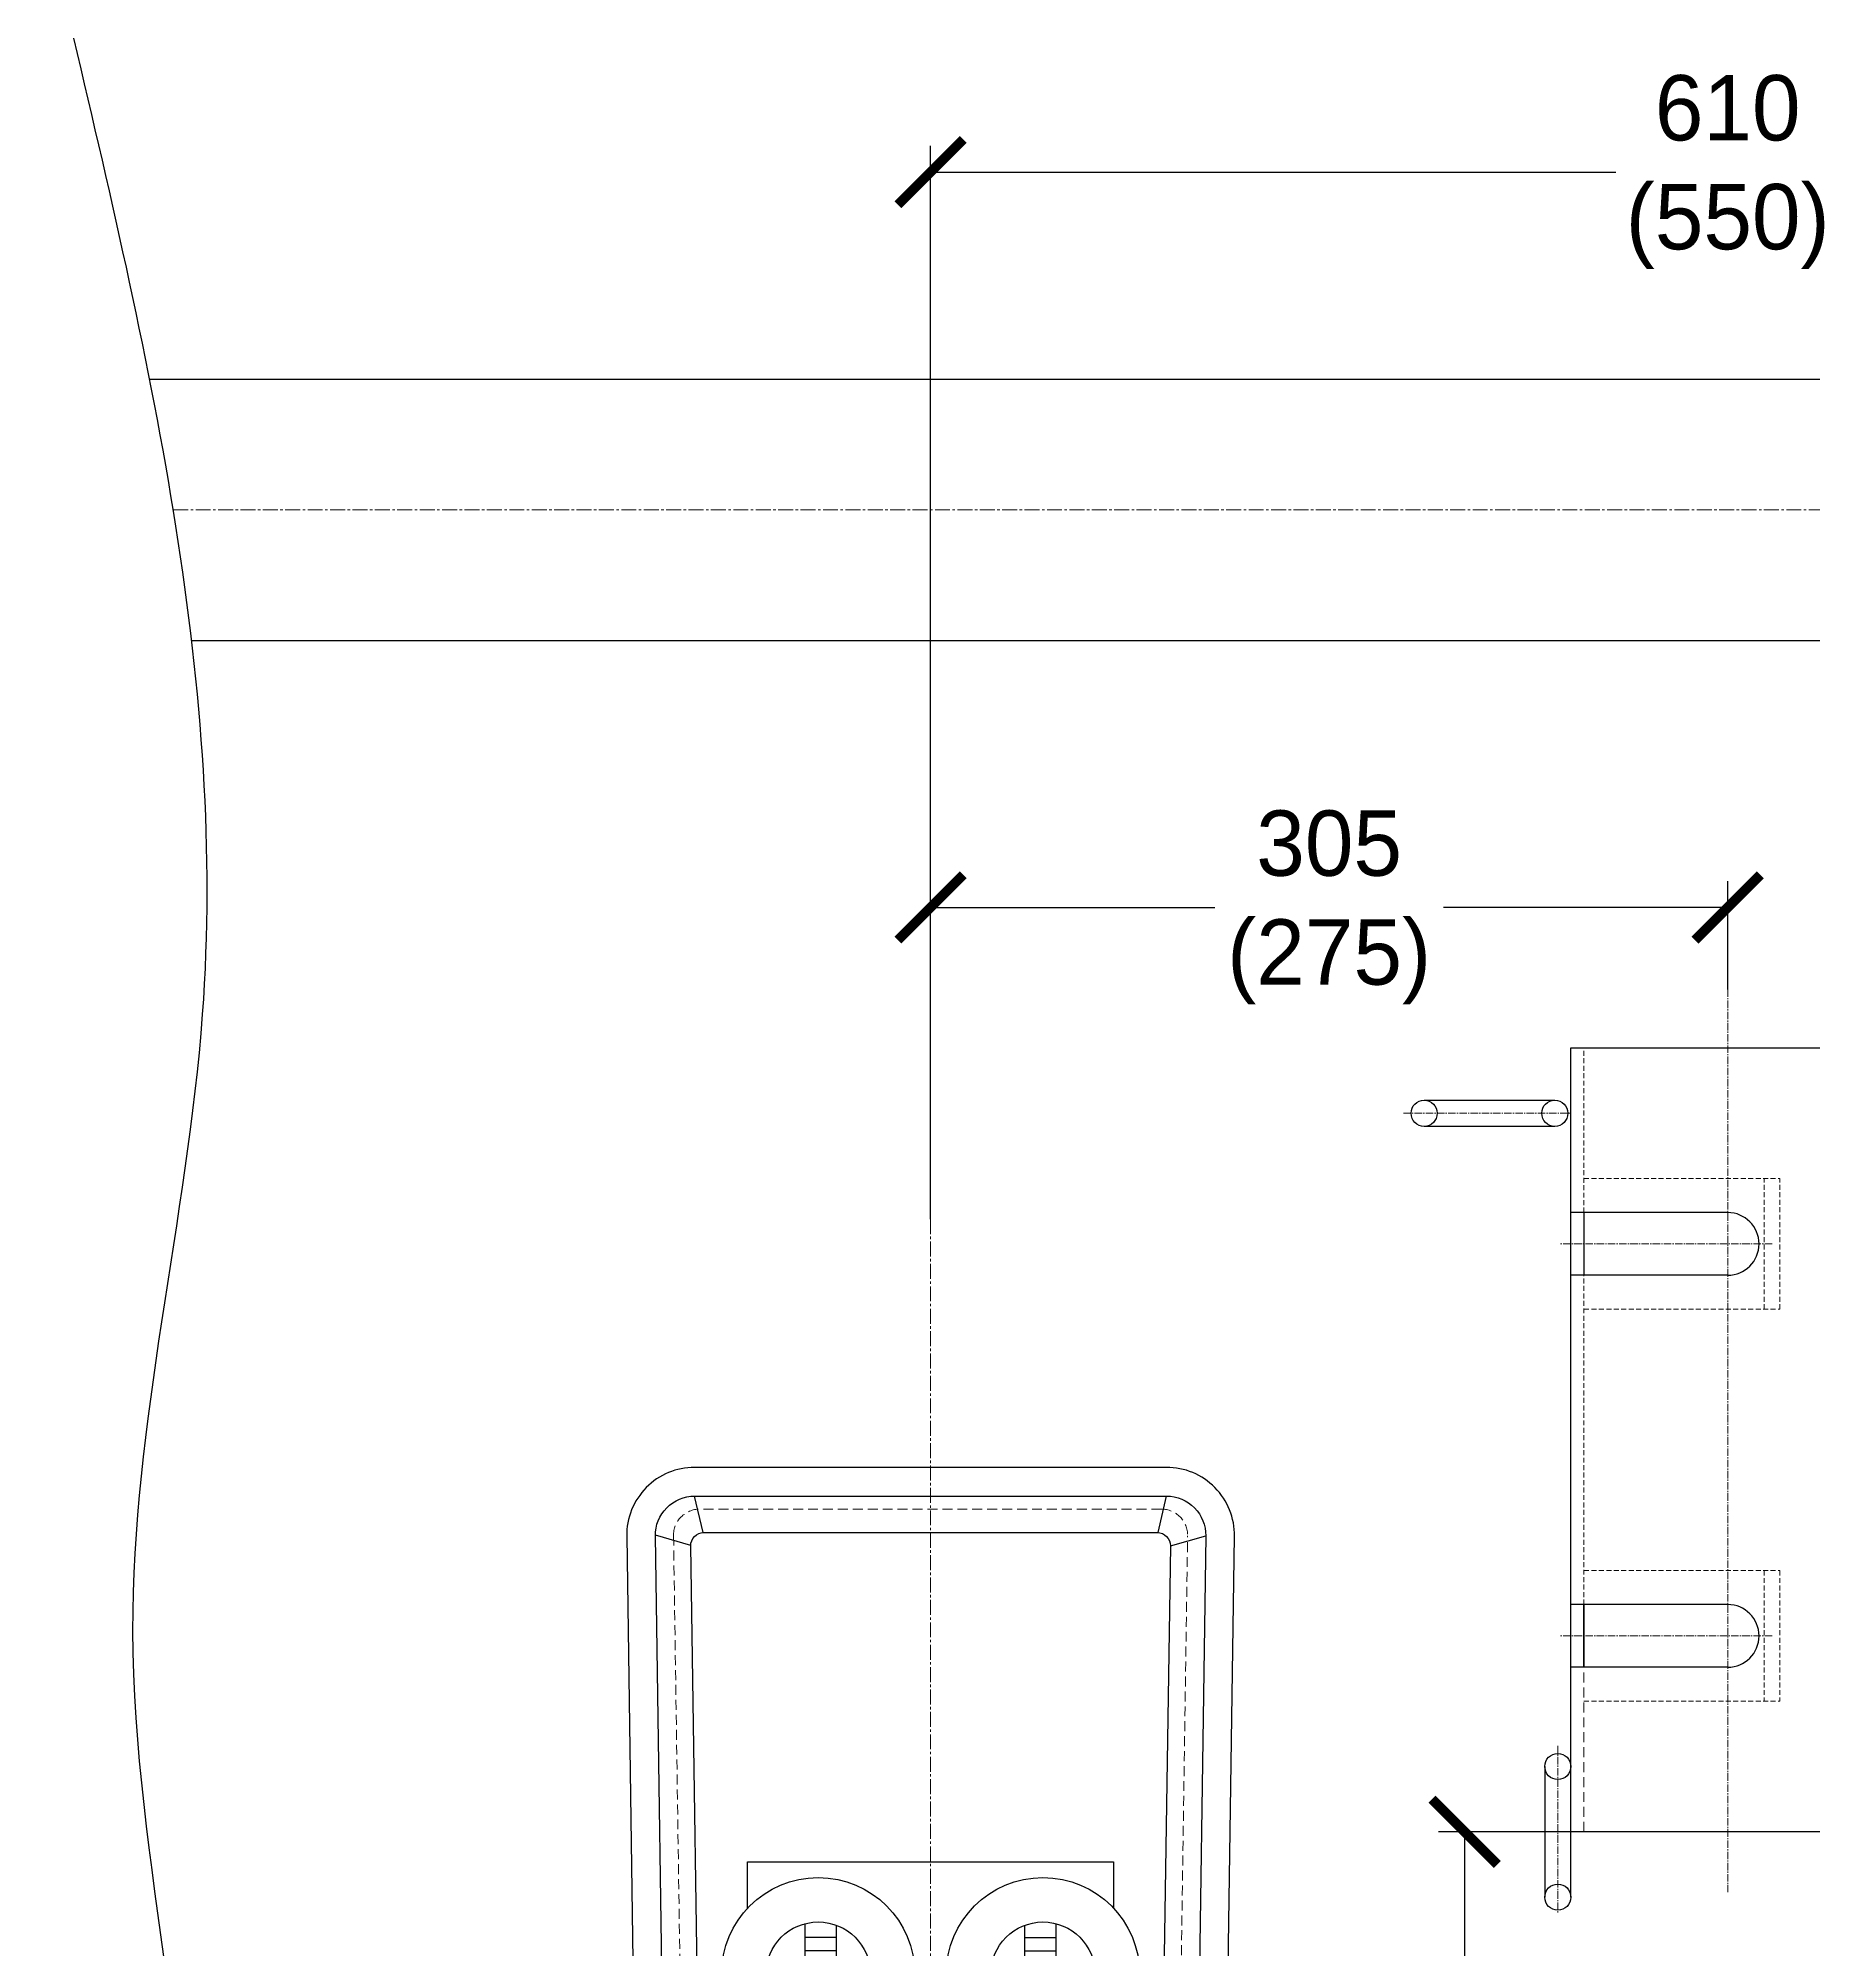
# Model space of a CAD drawing. Header units: millimetres. Extents: x 4132 to 13761, y 958 to 2510.
# Drawn here: x 9442 to 10121, y 1633 to 2365 of the extents above; entities that cross this region are included whole.
import ezdxf

# ---------------------------------------------------------------- set-up
doc = ezdxf.new("R2010")
doc.units = ezdxf.units.MM
doc.header["$LTSCALE"] = 0.3
for name, pattern in [('CENTER2', [28.575, 19.05, -3.175, 3.175, -3.175]), ('DASHED', [19.05, 12.7, -6.35]), ('штриховая', [19.05, 12.7, -6.35])]:
    doc.linetypes.add(name, pattern=pattern)
doc.layers.get('0').update_dxf_attribs({"lineweight": 20})
doc.layers.add('ВСП_Сплошная_толстая', color=90, linetype='Continuous', lineweight=30)
doc.layers.add('ВСП_Сплошная_тонкая', color=7, linetype='Continuous', lineweight=20)
doc.styles.add('mpp', font='mipgost.shx')
doc.dimstyles.new('Аннотативный', dxfattribs={"dimscale": 0, "dimtxt": 2.5, "dimasz": 2.5, "dimexe": 1, "dimexo": 0, "dimgap": 1, "dimtad": 1, "dimdec": 0, "dimtxsty": 'mpp', "dimblk": 'ARCHTICK', "dimcen": 1, "dimadec": 0, "dimazin": 0, "dimtfac": 1, "dimtdec": 0, "dimtmove": 0, "dimatfit": 3, "dimfxl": 1, "dimarcsym": 0})

# ---------------------------------------------------------------- blocks, each defined once
blk = doc.blocks.new('LVT-M')
at = {"layer": 'ВСП_Сплошная_толстая', "color": 7, "lineweight": -2}
for p, q in [((-142.5, 23), (-141.01, 50.27)), ((-84.75, 45), (-141.3, 45)), ((-84.75, 45), (-79.75, 45)), ((-84.75, -45), (-84.75, 45)), ((-79.75, 45), (-79.75, -45)), ((-62.75, 45), (-56.75, 45)), ((-56.75, 45), (-56.75, -45)), ((61.25, 45), (55.25, 45)), ((55.25, 45), (55.25, -45)), ((83.25, 45), (78.25, 45)), ((78.25, 45), (78.25, -45)), ((83.25, -45), (83.25, 45)), ((83.25, 45), (139.8, 45)), ((141, 23), (139.51, 50.27)), ((-127.51, 21), (-127.41, 24)), ((-112.51, 21), (-112.61, 24)), ((111.01, 21), (111.11, 24)), ((126.01, 21), (125.91, 24)), ((-114.51, -21), (-114.51, 21)), ((113.01, -21), (113.01, 21)), ((-91.75, 11), (-91.75, -11)), ((-84.75, 14), (-88.75, 14)), ((83.25, 14), (87.25, 14)), ((90.25, 11), (90.25, -11)), ((-143.75, 0), (-143.51, 4.36)), ((-143.75, 0), (-143.51, -4.36)), ((142.25, 0), (142.01, 4.36)), ((142.25, 0), (142.01, -4.36)), ((-88.75, -14), (-84.75, -14)), ((87.25, -14), (83.25, -14)), ((-103.51, -21), (-143.51, -21)), ((-127.51, -21), (-127.41, -24)), ((-112.51, -21), (-112.61, -24)), ((102.01, -21), (142.01, -21)), ((111.01, -21), (111.11, -24)), ((126.01, -21), (125.91, -24)), ((-142.5, -23), (-141.01, -50.27)), ((141, -23), (139.51, -50.27)), ((-84.75, -45), (-141.3, -45)), ((-79.75, -45), (-84.75, -45)), ((-56.75, -45), (-62.75, -45)), ((55.25, -45), (61.25, -45)), ((78.25, -45), (83.25, -45)), ((83.25, -45), (139.8, -45))]:
    blk.add_line(p, q, dxfattribs=at)
for points in [[(-75.75, -112.85), (-310.37, -116.28, -0.418501), (-336.75, -90.28), (-336.75, 90.28, -0.418501), (-310.37, 116.28), (-75.75, 112.85)], [(74.25, 110.66), (309.63, 107.21, -0.40994), (335.25, 81.22), (335.25, -81.22, -0.40994), (309.63, -107.21), (74.25, -110.66)], [(-75.75, 101.85), (-310.53, 105.28, 0.418501), (-325.75, 90.28), (-325.75, -90.28, 0.418501), (-310.53, -105.28), (-75.75, -101.85)], [(324.25, 81.22, 0.40994), (309.47, 96.22), (74.25, 99.65)], [(-75.75, 88.28), (-306.73, 91.76, 0.418632), (-311.81, 86.76), (-311.81, -86.76, 0.418632), (-306.73, -91.76), (-75.75, -88.28)], [(318.89, 77.41, 0.409809), (313.97, 82.41), (74.25, 86.02)], [(74.25, -99.65), (309.47, -96.22, 0.40994), (324.25, -81.22), (324.25, 81.22)], [(-142.75, -80), (-97.75, -80, 0.414214), (-62.75, -45), (-62.75, 45, 0.414214), (-97.75, 80), (-142.75, 80)], [(141.25, -80), (96.25, -80, -0.414214), (61.25, -45), (61.25, 45, -0.414214), (96.25, 80), (141.25, 80)], [(74.25, -86.02), (313.97, -82.41, 0.409809), (318.89, -77.41), (318.89, 77.41)], [(-142.75, 63), (-97.75, 63, -0.414214), (-79.75, 45), (-79.75, -45)], [(141.25, 63), (96.25, 63, 0.414214), (78.25, 45), (78.25, -45)], [(-84.75, 0), (-84.75, 50, 0.414214), (-89.75, 55), (-136.02, 55)], [(83.25, 0), (83.25, 50, -0.414214), (88.25, 55), (134.52, 55)], [(-84.75, 15), (-89.75, 15), (-91.39, 22.43, 0.35205), (-93.34, 24), (-142.44, 24)], [(83.25, 15), (88.25, 15), (89.89, 22.43, -0.35205), (91.84, 24), (140.94, 24)], [(-84.75, 0), (-84.75, -50, -0.414214), (-89.75, -55), (-136.02, -55)], [(83.25, 0), (83.25, -50, 0.414214), (88.25, -55), (134.52, -55)], [(-84.75, -15), (-89.75, -15), (-91.39, -22.43, -0.35205), (-93.34, -24), (-142.44, -24)], [(83.25, -15), (88.25, -15), (89.89, -22.43, 0.35205), (91.84, -24), (140.94, -24)]]:
    blk.add_lwpolyline(points, format="xyb", dxfattribs=at)
for points in [[(-306.81, 91.76), (-310.75, 105.28)], [(313.97, 82.41), (309.47, 96.22)], [(-311.8, 87.05), (-325.75, 90.28)], [(318.89, 77.41), (324.25, 81.22)], [(-168.05, 70), (-185.75, 70), (-185.75, -70), (-168.05, -70)], [(166.55, 70), (184.25, 70), (184.25, -70), (166.55, -70)], [(-145.75, 48), (-145.75, 62.77)], [(144.25, 48), (144.25, 62.77)], [(-145.75, 48), (-162.11, 48)], [(-156.75, 36), (-156.75, 48)], [(-151.75, 36), (-151.75, 48)], [(-135.14, 24), (-136.25, 45)], [(133.64, 24), (134.75, 45)], [(144.25, 48), (160.61, 48)], [(150.25, 36), (150.25, 48)], [(155.25, 36), (155.25, 48)], [(-145.75, 36), (-161.48, 36)], [(-145.75, 23.23), (-145.75, 36)], [(144.25, 23.23), (144.25, 36)], [(144.25, 36), (159.99, 36)], [(-142.75, 23), (-127.45, 23)], [(-112.58, 23), (-95.75, 23)], [(-95.75, 23), (-95.75, 6)], [(-93.75, 24), (-84.75, 24)], [(92.25, 24), (83.25, 24)], [(94.25, 23), (94.25, 6)], [(111.08, 23), (94.25, 23)], [(141.25, 23), (125.95, 23)], [(-143.51, -21), (-143.51, 21)], [(-143.51, 21), (-103.51, 21)], [(-134.51, -21), (-134.51, 21)], [(-120.01, 21), (-120.01, -21)], [(-103.51, -21), (-103.51, 21)], [(102.01, -21), (102.01, 21)], [(142.01, 21), (102.01, 21)], [(133.01, -21), (133.01, 21)], [(142.01, -21), (142.01, 21)], [(-148.6, -6.47), (-148.6, 6.47)], [(-103.51, 6), (-95.75, 6)], [(102.01, 6), (94.25, 6)], [(144.25, -6.47), (144.25, 6.47)], [(-103.51, -6), (-95.75, -6)], [(-95.75, -6), (-95.75, -23)], [(94.25, -6), (94.25, -23)], [(102.01, -6), (94.25, -6)], [(-145.75, -36), (-145.75, -23.23)], [(-142.75, -23), (-127.45, -23)], [(-136.25, -45), (-135.14, -24)], [(-112.58, -23), (-95.75, -23)], [(-93.75, -24), (-84.75, -24)], [(92.25, -24), (83.25, -24)], [(111.08, -23), (94.25, -23)], [(141.25, -23), (125.95, -23)], [(134.75, -45), (133.64, -24)], [(144.25, -36), (144.25, -23.23)], [(-145.75, -36), (-161.48, -36)], [(-156.75, -36), (-156.75, -48)], [(-151.75, -36), (-151.75, -48)], [(144.25, -36), (159.99, -36)], [(150.25, -36), (150.25, -48)], [(155.25, -36), (155.25, -48)], [(-145.75, -48), (-162.11, -48)], [(-145.75, -62.77), (-145.75, -48)], [(144.25, -62.77), (144.25, -48)], [(144.25, -48), (160.61, -48)], [(-142.75, -63), (-97.75, -63)], [(141.25, -63), (96.25, -63)], [(318.89, -77.41), (324.25, -81.22)], [(-311.8, -87.05), (-325.75, -90.28)], [(313.97, -82.41), (309.47, -96.22)], [(-306.73, -91.76), (-310.53, -105.28)]]:
    blk.add_lwpolyline(points, dxfattribs=at)
at = {"layer": 'ВСП_Сплошная_толстая', "color": 7, "linetype": 'DASHED', "lineweight": 20}
for points in [[(-75.75, -94.86), (-310.6, -98.35, -0.418568), (-320.75, -88.35), (-320.75, 88.35, -0.418568), (-310.6, 98.35), (-75.75, 94.86)], [(74.25, 92.64), (309.4, 89.15, -0.409873), (319.25, 79.15), (319.25, -79.15, -0.409873), (309.4, -89.15), (74.25, -92.64)]]:
    blk.add_lwpolyline(points, format="xyb", dxfattribs=at)
at = {"layer": 'ВСП_Сплошная_толстая', "color": 7, "linetype": 'штриховая', "lineweight": 20}
for points in [[(-128.23, 24), (-127.54, 37.11, -0.398809), (-125.54, 39), (-114.48, 39, -0.398809), (-112.48, 37.11), (-111.79, 24)], [(126.73, 24), (126.04, 37.11, 0.398809), (124.04, 39), (112.98, 39, 0.398809), (110.98, 37.11), (110.29, 24)], [(-111.79, -24), (-112.48, -37.11, -0.398809), (-114.48, -39), (-125.54, -39, -0.398809), (-127.54, -37.11), (-128.23, -24)], [(110.29, -24), (110.98, -37.11, 0.398809), (112.98, -39), (124.04, -39, 0.398809), (126.04, -37.11), (126.73, -24)]]:
    blk.add_lwpolyline(points, format="xyb", dxfattribs=at)
at = {"layer": 'ВСП_Сплошная_толстая', "color": 7, "lineweight": -2}
for centre, radius, start, end in [((-142.75, 43), 37, 90, 270), ((141.25, 43), 37, 271.18028, 90), ((-142.75, 43), 20, 90, 270), ((141.25, 43), 20, 270, 90), ((-136.02, 50), 5, 90, 176.87787), ((134.52, 50), 5, 3.12213, 90), ((-88.75, 11), 3, 90, 180), ((87.25, 11), 3, 0, 90), ((-142.75, -43), 37, 90, 270), ((141.25, -43), 37, 270, 88.81972), ((-88.75, -11), 3, 180, 270), ((87.25, -11), 3, 270, 0), ((-142.75, -43), 20, 90, 270), ((141.25, -43), 20, 270, 90), ((-136.02, -50), 5, 183.12213, 270), ((-97.75, -45), 18, 270, 0), ((96.25, -45), 18, 180, 270), ((134.52, -50), 5, 270, 356.87787)]:
    blk.add_arc(centre, radius, start, end, dxfattribs=at)
blk = doc.blocks.new('_ArchTick')
at = {"color": 0, "linetype": 'ByBlock', "const_width": 0.15}
blk.add_lwpolyline([(-0.5, -0.5), (0.5, 0.5)], dxfattribs=at)
blk = doc.blocks.new('*D99')
at = {"layer": 'Defpoints', "color": 0, "transparency": 16777216}
for p in [(9987.54, 1678.49), (10028.16, 1678.49), (9947.24, 1444.49)]:
    blk.add_point(p, dxfattribs=at)
at = {"layer": 'ВСП_Сплошная_тонкая', "color": 0, "lineweight": -2, "transparency": 16777216}
for p, q in [((10028.16, 1678.49), (9977.54, 1678.49)), ((9987.54, 1444.49), (9987.54, 1678.49)), ((9947.24, 1444.49), (9997.54, 1444.49))]:
    blk.add_line(p, q, dxfattribs=at)
at = {"layer": 'ВСП_Сплошная_тонкая', "color": 0, "lineweight": -2, "transparency": 16777216, "xscale": 25, "yscale": 25, "zscale": 25}
for p, rotation in [((9987.54, 1678.49), 90), ((9987.54, 1444.49), 270)]:
    blk.add_blockref('_ArchTick', p, dxfattribs=dict(at, rotation=rotation))
at = {"layer": 'ВСП_Сплошная_тонкая', "color": 0, "transparency": 16777216, "insert": (9962.7, 1561.49), "char_height": 25, "attachment_point": 5, "rotation": 90, "style": 'mpp', "bg_fill": 3, "box_fill_scale": 1.1, "bg_fill_color": 256, "bg_fill_true_color": 13158600, "bg_fill_transparency": 0}
blk.add_mtext('234*', dxfattribs=at)
blk = doc.blocks.new('*D100')
at = {"layer": 'Defpoints', "color": 0, "transparency": 16777216}
for p in [(10088.16, 2032.3), (10088.16, 2000.93), (9783.16, 1912.97)]:
    blk.add_point(p, dxfattribs=at)
at = {"layer": 'ВСП_Сплошная_тонкая', "color": 0, "lineweight": -2, "transparency": 16777216}
for p, q in [((9783.16, 1912.97), (9783.16, 2042.3)), ((10088.16, 2000.93), (10088.16, 2042.3)), ((9783.16, 2032.3), (9891.93, 2032.3)), ((10088.16, 2032.3), (9979.39, 2032.3))]:
    blk.add_line(p, q, dxfattribs=at)
at = {"layer": 'ВСП_Сплошная_тонкая', "color": 0, "lineweight": -2, "transparency": 16777216, "xscale": 25, "yscale": 25, "zscale": 25, "rotation": 180}
blk.add_blockref('_ArchTick', (9783.16, 2032.3), dxfattribs=at)
at = {"layer": 'ВСП_Сплошная_тонкая', "color": 0, "lineweight": -2, "transparency": 16777216, "xscale": 25, "yscale": 25, "zscale": 25}
blk.add_blockref('_ArchTick', (10088.16, 2032.3), dxfattribs=at)
at = {"layer": 'ВСП_Сплошная_тонкая', "color": 0, "transparency": 16777216, "insert": (9935.66, 2032.3), "char_height": 25, "width": 45.7524, "attachment_point": 5, "style": 'mpp'}
blk.add_mtext('305\\P(275)', dxfattribs=at)
blk = doc.blocks.new('*D103')
at = {"layer": 'Defpoints', "color": 0, "transparency": 16777216}
for p in [(10393.16, 2313.73), (9783.16, 2032.3), (10393.16, 1912.97)]:
    blk.add_point(p, dxfattribs=at)
at = {"layer": 'ВСП_Сплошная_тонкая', "color": 0, "lineweight": -2, "transparency": 16777216}
for p, q in [((9783.16, 2032.3), (9783.16, 2323.73)), ((10393.16, 1912.97), (10393.16, 2323.73)), ((9783.16, 2313.73), (10045.32, 2313.73)), ((10393.16, 2313.73), (10131, 2313.73))]:
    blk.add_line(p, q, dxfattribs=at)
at = {"layer": 'ВСП_Сплошная_тонкая', "color": 0, "lineweight": -2, "transparency": 16777216, "xscale": 25, "yscale": 25, "zscale": 25, "rotation": 180}
blk.add_blockref('_ArchTick', (9783.16, 2313.73), dxfattribs=at)
at = {"layer": 'ВСП_Сплошная_тонкая', "color": 0, "lineweight": -2, "transparency": 16777216, "xscale": 25, "yscale": 25, "zscale": 25}
blk.add_blockref('_ArchTick', (10393.16, 2313.73), dxfattribs=at)
at = {"layer": 'ВСП_Сплошная_тонкая', "color": 0, "transparency": 16777216, "insert": (10088.16, 2313.73), "char_height": 25, "width": 45.7524, "attachment_point": 5, "style": 'mpp'}
blk.add_mtext('610\\P(550)', dxfattribs=at)

msp = doc.modelspace()

# ---------------------------------------------------------------- linework, layer by layer
at = {"layer": 'ВСП_Сплошная_толстая', "color": 7, "linetype": 'CENTER2', "lineweight": 20}
msp.add_line((9493.3937, 2184.4934), (10682.9251, 2184.4934), dxfattribs=at)
at = {"layer": 'ВСП_Сплошная_толстая', "color": 7}
for points in [[(9484.3525, 2234.4934), (10691.9663, 2234.4934)], [(9500.4398, 2134.4934), (10675.879, 2134.4934)], [(9972.0119, 1958.4934), (10022.0119, 1958.4934)], [(10022.0119, 1948.4934), (9972.0119, 1948.4934)], [(10088.1594, 1915.4934), (10028.1594, 1915.4934)], [(10033.1594, 1915.4934), (10033.1594, 1891.4934)], [(10088.1594, 1891.4934), (10028.1594, 1891.4934)], [(10088.1594, 1765.4934), (10028.1594, 1765.4934)], [(10033.1594, 1765.4934), (10033.1594, 1741.4934)], [(10033.1594, 1741.4934), (10033.1594, 1765.4934)], [(10088.1594, 1741.4934), (10028.1594, 1741.4934)], [(10018.1594, 1703.4934), (10018.1594, 1653.4934)], [(10028.1594, 1653.4934), (10028.1594, 1703.4934)]]:
    msp.add_lwpolyline(points, dxfattribs=at)
at = {"layer": 'ВСП_Сплошная_толстая', "color": 7, "linetype": 'CENTER2', "lineweight": 20, "ltscale": 0.5}
for points in [[(10088.1594, 2000.9342), (10088.1594, 1655.3513)], [(9964.0493, 1953.4934), (10028.1594, 1953.4934)], [(10105.167, 1903.4934), (10023.7855, 1903.4934)], [(10105.167, 1753.4934), (10023.7855, 1753.4934)], [(10023.1594, 1711.456), (10023.1594, 1647.3459)]]:
    msp.add_lwpolyline(points, dxfattribs=at)
at = {"layer": 'ВСП_Сплошная_толстая', "color": 7}
msp.add_lwpolyline([(10148.1594, 1978.4934), (10148.1594, 1678.4934), (10028.1594, 1678.4934), (10028.1594, 1978.4934)], close=True, dxfattribs=at)
at = {"layer": 'ВСП_Сплошная_толстая', "color": 7, "linetype": 'DASHED', "lineweight": 20, "ltscale": 0.5}
for points in [[(10033.1594, 1915.4934), (10033.1594, 1978.4934)], [(10033.1594, 1928.4934), (10108.1594, 1928.4934)], [(10102.1594, 1878.4934), (10102.1594, 1928.4934)], [(10108.1594, 1878.4934), (10108.1594, 1928.4934)], [(10033.1594, 1765.4934), (10033.1594, 1891.4934)], [(10033.1594, 1878.4934), (10108.1594, 1878.4934)], [(10033.1594, 1778.4934), (10108.1594, 1778.4934)], [(10102.1594, 1778.4934), (10102.1594, 1728.4934)], [(10108.1594, 1778.4934), (10108.1594, 1728.4934)], [(10033.1594, 1728.4934), (10108.1594, 1728.4934)]]:
    msp.add_lwpolyline(points, dxfattribs=at)
at = {"layer": 'ВСП_Сплошная_толстая', "color": 7, "linetype": 'CENTER2', "lineweight": 20}
msp.add_lwpolyline([(9783.1594, 1912.9723), (9783.1594, 1094.178)], dxfattribs=at)
at = {"layer": 'ВСП_Сплошная_толстая', "color": 7, "linetype": 'DASHED', "lineweight": 20}
msp.add_lwpolyline([(10033.1594, 1678.4934), (10033.1594, 1741.4934)], dxfattribs=at)
at = {"layer": 'ВСП_Сплошная_толстая', "color": 7}
for centre in [(9972.0119, 1953.4934), (10022.0119, 1953.4934), (10023.1594, 1703.4934), (10023.1594, 1653.4934)]:
    msp.add_circle(centre, 5, dxfattribs=at)
for centre in [(10088.1594, 1903.4934), (10088.1594, 1753.4934)]:
    msp.add_arc(centre, 12, 270, 90, dxfattribs=at)
msp.add_spline([(9441.7205, 1268.0989), (9500.518, 1490.7462), (9477.9448, 1755.3778), (9504.6222, 1991.4014), (9455.3716, 2364.9401)], degree=3, dxfattribs=at)

# ---------------------------------------------------------------- block references
at = {"layer": 'ВСП_Сплошная_толстая', "color": 7, "lineweight": -2, "xscale": -1, "rotation": 90}
msp.add_blockref('LVT-M', (9783.1594, 1481.2435), dxfattribs=at)

# ---------------------------------------------------------------- dimensions: what is measured, and where the dimension line sits
at = {"layer": 'ВСП_Сплошная_тонкая', "color": 7}
dim = msp.add_linear_dim(base=(10393.1594, 2313.734), p1=(9783.1594, 2032.3002), p2=(10393.1594, 1912.9723), text='<>\\P(550)', dimstyle='Аннотативный', override={"dimtad": 0}, dxfattribs=at)
dim.commit()
dim.dimension.update_dxf_attribs({"geometry": '*D103', "text_midpoint": (10088.1594, 2313.734), "dimtype": 160})
dim = msp.add_linear_dim(base=(10088.1594, 2032.3002), p1=(9783.1594, 1912.9723), p2=(10088.1594, 2000.9342), text='<>\\P(275)', dimstyle='Аннотативный', override={"dimtad": 0}, dxfattribs=at)
dim.commit()
dim.dimension.update_dxf_attribs({"geometry": '*D100', "text_midpoint": (9935.6594, 2032.3002)})

# ---------------------------------------------------------------- next in the draw order: dimensions: what is measured, and where the dimension line sits
dim = msp.add_linear_dim(base=(9987.54, 1678.4934), p1=(9947.2417, 1444.4934), p2=(10028.1594, 1678.4934), angle=90, text='<>*', dimstyle='Аннотативный', override={"dimtfill": 1}, dxfattribs=at)
dim.commit()
dim.dimension.update_dxf_attribs({"geometry": '*D99', "text_midpoint": (9962.6995, 1561.4934)})

doc.saveas('drawing.dxf')
